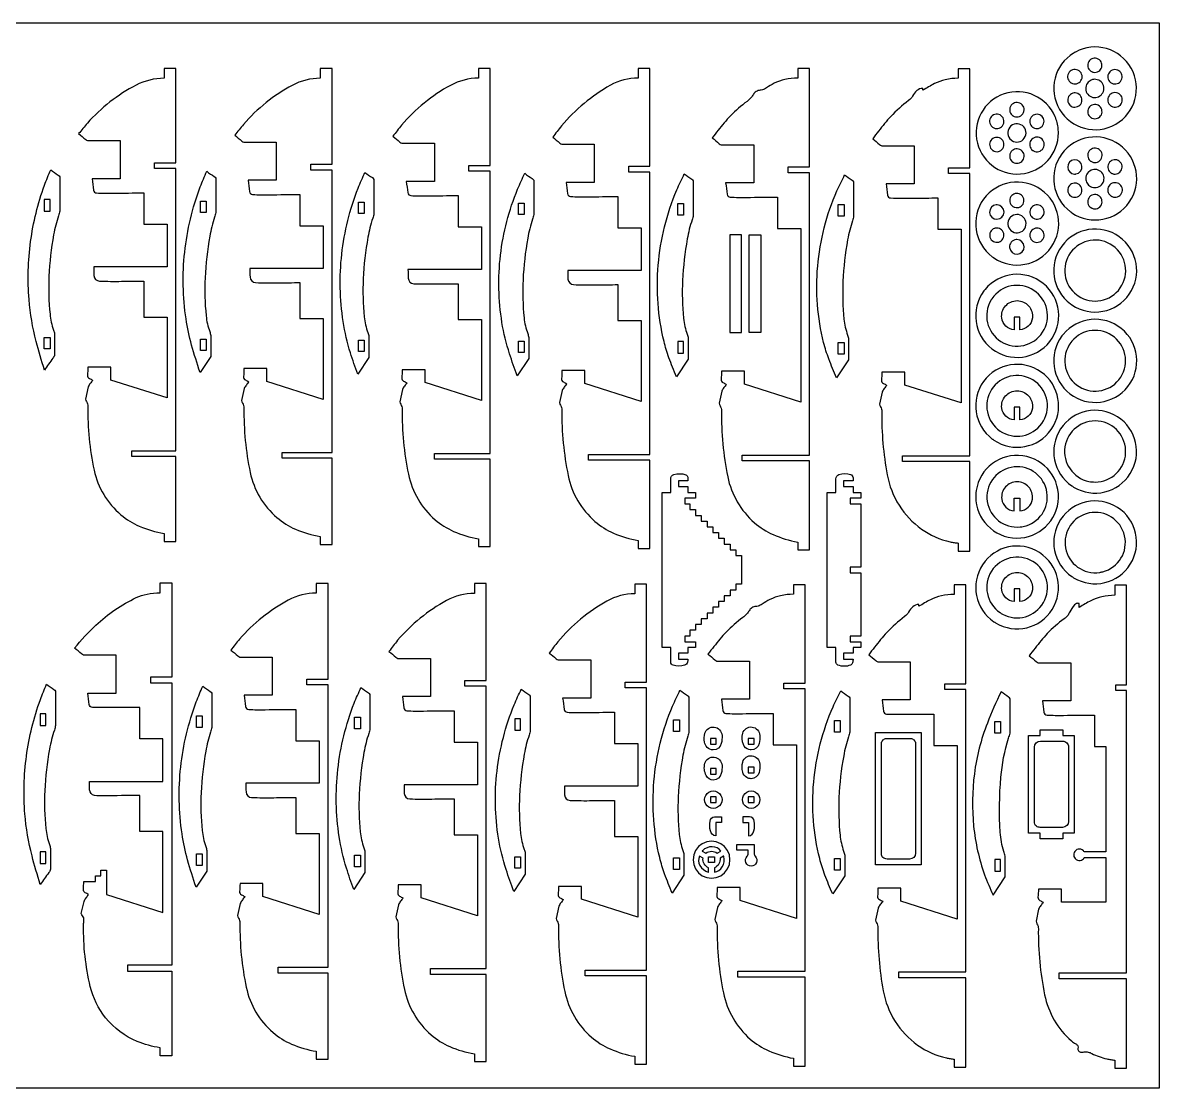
# Model space of a CAD drawing. Extents: x -3190 to 1727, y -837 to 1388.
# Drawn here: x -646 to 1727, y -837 to 1388 of the extents above; entities that cross this region are included whole.
import ezdxf

# ---------------------------------------------------------------- set-up
doc = ezdxf.new("R2010")
doc.units = 0
doc.header["$MEASUREMENT"] = 0
doc.layers.get('0').update_dxf_attribs({"linetype": 'CONTINUOUS'})
doc.layers.add('LAYER_1', color=18, linetype='CONTINUOUS')

msp = doc.modelspace()

# ---------------------------------------------------------------- linework, layer by layer
msp.add_lwpolyline([(1726.7, 1387.7), (1726.7, -837.4), (-3190.3, -837.4), (-3190.3, 1387.7)], close=True)
at = {"layer": 'LAYER_1'}
for points in [[(1548, 1324.4, 0.988009), (1635.8, 1175.8, 0.987952), (1551.6, 1326.5, 0.00606), (1549.8, 1325.5, 0.006032)], [(1589.4, 1284.2, 0.951083), (1596.7, 1313, 0.952097), (1586.5, 1285.1, 0.024539), (1587.9, 1284.6, 0.025072)], [(-350.7, 321.3), (-350.7, 304.7), (-326.2, 304.7), (-326.2, 481.6), (-418.6, 481.6), (-418.6, 493.6), (-326.2, 493.6), (-326.2, 1083.2), (-370.6, 1083.2), (-370.6, 1095.2), (-326.2, 1095.2), (-326.2, 1292.2), (-350.7, 1292.2), (-350.7, 1271.7, 0.120914), (-409.5, 1257.2, 0.090688), (-511.1, 1178, 0.01458), (-520.3, 1167.1, -0.00486), (-529.3, 1156, -0.016502), (-514.6, 1143.8, 0.09933), (-510.5, 1141.4), (-442.6, 1141.4), (-442.6, 1061.8), (-501.3, 1061.8, 0.001901), (-498.4, 1038.2, 0.360444), (-491.9, 1032.2, 0.020886), (-457.4, 1031.5, -0.005414), (-393.2, 1032.2), (-393.2, 966.8), (-344.6, 966.8), (-344.6, 877.7), (-497.8, 877.7, 0.008503), (-497.4, 859.6, 0.393252), (-485.8, 848.1, 0.012272), (-439.5, 847.7, -0.004091), (-393.2, 848.1), (-393.2, 773.1), (-344.6, 773.1), (-344.6, 604.1), (-462.1, 641.6), (-462.1, 668.5), (-510.1, 668.5, -0.024568), (-510.9, 651.9, 0.148453), (-510.1, 647.8, 0.167335), (-506.9, 644.9, -0.043011), (-500.1, 641.1, -0.023258), (-505.1, 634.3, 0.069876), (-509.5, 627), (-515, 601.7, 0.112299), (-513.1, 596.4, -0.149806), (-510.1, 586.3, 0.056062), (-497, 453.5, 0.166377), (-441.1, 360.2, 0.07368), (-402.6, 336.4, 0.061659)], [(-24.8, 314.9), (-24.8, 298.3), (-0.3, 298.3), (-0.3, 478.4), (-104.7, 478.4), (-104.7, 490.4), (-0.3, 490.4), (-0.3, 1080), (-44.7, 1080), (-44.7, 1092), (-0.3, 1092), (-0.3, 1292.2), (-24.8, 1292.2), (-24.8, 1271.7, 0.123894), (-83.3, 1256.9, 0.091131), (-185.2, 1175.4, 0.014529), (-194.4, 1164.2, -0.004843), (-203.4, 1152.8, -0.016502), (-188.7, 1140.6, 0.09933), (-184.6, 1138.2), (-116.7, 1138.2), (-116.7, 1058.6), (-175.4, 1058.6, 0.001901), (-172.5, 1035, 0.360444), (-166, 1029, 0.020886), (-131.5, 1028.3, -0.005414), (-67.3, 1029), (-67.3, 963.6), (-18.7, 963.6), (-18.7, 874.5), (-171.9, 874.5, 0.008503), (-171.5, 856.4, 0.393252), (-159.9, 844.9, 0.012272), (-113.6, 844.5, -0.004091), (-67.3, 844.9), (-67.3, 769.9), (-18.7, 769.9), (-18.7, 600.9), (-136.2, 638.4), (-136.2, 665.3), (-184.2, 665.3, -0.024568), (-185, 648.7, 0.148453), (-184.2, 644.6, 0.167335), (-181, 641.7, -0.043011), (-174.2, 637.9, -0.023258), (-179.2, 631.1, 0.069876), (-183.6, 623.8), (-189.1, 598.5, 0.111597), (-187.2, 593.2, -0.149055), (-184.2, 583, 0.055297), (-171.1, 448.5, 0.165637), (-115.2, 354.3, 0.074052), (-76.6, 330.1, 0.062267)], [(305.3, 310.1), (305.3, 294.1), (329.9, 294.1), (329.9, 476.1), (213.5, 476.1), (213.5, 488.1), (329.9, 488.1), (329.9, 1077.8), (285.5, 1077.8), (285.5, 1089.8), (329.9, 1089.8), (329.9, 1292.3), (305.3, 1292.3), (305.3, 1271.8, 0.126119), (247.1, 1256.9, 0.091419), (145, 1173.7, 0.014484), (135.8, 1162.2, -0.004828), (126.8, 1150.5, -0.016502), (141.5, 1138.3, 0.09933), (145.6, 1135.9), (213.5, 1135.9), (213.5, 1056.3), (154.8, 1056.3, 0.001901), (157.7, 1032.8, 0.360444), (164.2, 1026.7, 0.020886), (198.7, 1026, -0.005414), (262.8, 1026.7), (262.8, 961.3), (311.5, 961.3), (311.5, 872.2), (158.3, 872.2, 0.008503), (158.7, 854.2, 0.393252), (170.3, 842.6, 0.012272), (216.6, 842.3, -0.004091), (262.8, 842.6), (262.8, 767.7), (311.5, 767.7), (311.5, 598.7), (194, 636.2), (194, 663.1), (146, 663.1, -0.024568), (145.2, 646.4, 0.148453), (146, 642.3, 0.167335), (149.1, 639.4, -0.043011), (156, 635.7, -0.023258), (151, 628.8, 0.069876), (146.6, 621.6), (141.1, 596.3, 0.111047), (143, 590.9, -0.148469), (146, 580.7, 0.054707), (159.1, 444.9, 0.165051), (215, 349.9, 0.074339), (253.6, 325.5, 0.062744)], [(639, 306.4), (639, 289.8), (663.5, 289.8), (663.5, 474.1), (535.1, 474.1), (535.1, 486.1), (663.5, 486.1), (663.5, 1075.8), (619.1, 1075.8), (619.1, 1087.8), (663.5, 1087.8), (663.5, 1292.2), (639, 1292.2), (639, 1272.1, 0.128191), (580.9, 1257, 0.091656), (478.7, 1172.1, 0.014439), (469.5, 1160.4, -0.004813), (460.5, 1148.5, -0.016502), (475.1, 1136.4, 0.09933), (479.3, 1133.9), (547.2, 1133.9), (547.2, 1054.3), (488.5, 1054.3, 0.001901), (491.4, 1030.8, 0.360444), (497.8, 1024.7, 0.020886), (532.4, 1024, -0.005414), (596.5, 1024.7), (596.5, 959.3), (645.1, 959.3), (645.1, 870.3), (491.9, 870.3, 0.008503), (492.3, 852.2, 0.393252), (503.9, 840.7, 0.012272), (550.2, 840.3, -0.004091), (596.5, 840.7), (596.5, 765.7), (645.1, 765.7), (645.1, 596.7), (527.6, 634.2), (527.6, 661.1), (479.7, 661.1, -0.024568), (478.9, 644.5, 0.148453), (479.7, 640.3, 0.167335), (482.8, 637.5, -0.043011), (489.7, 633.7, -0.023258), (484.6, 626.8, 0.069876), (480.3, 619.6), (474.7, 594.3, 0.110668), (476.7, 588.9, -0.148065), (479.6, 578.7, 0.054306), (492.7, 441.9, 0.164645), (548.7, 346.4, 0.074533), (587.3, 321.9, 0.063073)], [(972, 303.3), (972, 286.7), (996.5, 286.7), (996.5, 472.9), (856.2, 472.9), (856.2, 484.9), (996.5, 484.9), (996.5, 1074.5), (952.2, 1074.5), (952.2, 1086.5), (996.5, 1086.5), (996.5, 1292.2), (972, 1292.2), (972, 1272.2, 0.055186), (945.2, 1269.3, 0.062108), (922.5, 1261.1, 0.040613), (907, 1251.6, -0.093941), (898.1, 1247.4, -0.04904), (893.4, 1246.7, 0.136038), (885, 1243.8, 0.102185), (879.4, 1238, -0.031844), (874.7, 1231.4, -0.063453), (866.3, 1223.5, 0.043886), (831.4, 1193.2, 0.019557), (818.4, 1178.6, 0.009538), (793.5, 1147.3, -0.016502), (808.2, 1135.1, 0.09933), (812.3, 1132.7), (880.2, 1132.7), (880.2, 1053.1), (821.5, 1053.1, 0.001901), (824.4, 1029.5, 0.360444), (830.9, 1023.5, 0.020886), (865.4, 1022.8, -0.005414), (929.5, 1023.5), (929.5, 958.1), (978.2, 958.1), (978.2, 595.4), (860.6, 632.9), (860.6, 659.8), (812.7, 659.8, -0.024568), (811.9, 643.2, 0.148453), (812.7, 639.1, 0.167335), (815.8, 636.2, -0.043011), (822.7, 632.4, -0.023258), (817.7, 625.6, 0.069876), (813.3, 618.3), (807.7, 593, 0.110282), (809.7, 587.6, -0.147653), (812.7, 577.4, 0.053899), (825.7, 439.6, 0.164226), (881.7, 343.6, 0.07473), (920.4, 318.9, 0.063409)], [(1306.9, 300.9), (1306.9, 284.2), (1331.4, 284.2), (1331.4, 471.1), (1191, 471.1), (1191, 483.1), (1331.4, 483.1), (1331.4, 1072.7), (1287, 1072.7), (1287, 1084.7), (1331.4, 1084.7), (1331.4, 1291.5), (1306.9, 1291.5), (1306.9, 1271.7, 0.055709), (1280, 1268.7, 0.062568), (1257.4, 1260.4, 0.016607), (1245.1, 1253.7, -0.005535), (1233, 1246.6), (1233, 1250.6, 0.187803), (1220.7, 1245.8, 0.077073), (1211.6, 1234.5, -0.099826), (1203.4, 1225.1, 0.038946), (1166.2, 1191.8, 0.019538), (1153.2, 1177.1, 0.009517), (1128.4, 1145.5, -0.016502), (1143, 1133.3, 0.09933), (1147.2, 1130.9), (1215.1, 1130.9), (1215.1, 1051.3), (1156.4, 1051.3, 0.001354), (1159.2, 1027.7, 0.370222), (1165.7, 1021.7, 0.011951), (1215.1, 1021.3, -0.003984), (1264.4, 1021.7), (1264.4, 956.3), (1313, 956.3), (1313, 593.6), (1195.5, 631.1), (1195.5, 658), (1147.6, 658, -0.024568), (1146.8, 641.4, 0.148453), (1147.6, 637.3, 0.167335), (1150.7, 634.4, -0.043011), (1157.6, 630.6, -0.023258), (1152.5, 623.8, 0.069876), (1148.2, 616.5), (1142.6, 591.2, 0.110147), (1144.6, 585.8, -0.14751), (1147.5, 575.6, 0.048821), (1158.7, 443.7, 0.095133), (1183.5, 380, 0.097671), (1230.3, 330.4, 0.101051), (1290.5, 303.6, 0.019106), (1298.7, 302.2, -0.006368)], [(1543, 1261.8, 0.950953), (1559.4, 1287.2, 0.951079), (1540.5, 1263.5, 0.025074), (1541.7, 1262.6, 0.02514)], [(1639.5, 1288.8, 0.95326), (1627.7, 1261.3, 0.952598), (1642.1, 1287.5, 0.024277), (1640.9, 1288.2, 0.023929)], [(1576.6, 1261.2, 0.770665), (1600, 1233.1, 0.751593), (1594.3, 1269.4, 0.141818), (1584.8, 1267.9, 0.129519)], [(1509.5, 1191.1, 0.927864), (1347, 1136.3, 0.927971), (1515.8, 1166.3, 0.03736), (1513.6, 1179, 0.037418)], [(1542.6, 1213.6, 0.952593), (1559.4, 1238.1, 0.95157), (1540.3, 1215.3, 0.024816), (1541.4, 1214.4, 0.024279)], [(1626.8, 1213.4, 0.975077), (1642.7, 1239.3, 0.97506), (1625.5, 1214.2, 0.012628), (1626.1, 1213.8, 0.012619)], [(1421.1, 1193.5, 0.976251), (1438.5, 1218, 0.976386), (1419.9, 1194.3, 0.011948), (1420.5, 1193.9, 0.012017)], [(1586.5, 1188.3, 0.952097), (1599.5, 1215.2, 0.952996), (1584, 1189.7, 0.024067), (1585.2, 1189, 0.024539)], [(1378.8, 1169.5, 0.975058), (1396.9, 1193.4, 0.975249), (1377.6, 1170.5, 0.012531), (1378.2, 1170, 0.012628)], [(1463.5, 1168.9, 0.976042), (1479.7, 1194, 0.975782), (1462.3, 1169.7, 0.012257), (1462.9, 1169.3, 0.012124)], [(1418.8, 1141.7, 0.976252), (1440.9, 1172.8, 0.976388), (1417.4, 1142.8, 0.011947), (1418.1, 1142.3, 0.012016)], [(1379.7, 1120.5, 0.976043), (1395.9, 1145.6, 0.975784), (1378.5, 1121.3, 0.012256), (1379.1, 1120.9, 0.012124)], [(1463.9, 1120.3, 0.975077), (1479.7, 1146.3, 0.97506), (1462.6, 1121.1, 0.012628), (1463.2, 1120.7, 0.012619)], [(1544.5, 990.7, 0.988058), (1643.2, 1133.1, 0.988098), (1541.1, 993.1, 0.005987), (1542.8, 991.9, 0.006007)], [(1421.1, 1096.7, 0.976253), (1438.5, 1121.2, 0.976387), (1419.9, 1097.5, 0.011947), (1420.5, 1097.1, 0.012016)], [(1584, 1098.3, 0.976251), (1601.4, 1122.8, 0.976386), (1582.8, 1099.2, 0.011948), (1583.4, 1098.7, 0.012017)], [(1552.9, 1071.8, 0.953254), (1549.4, 1101.5, 0.952591), (1550.1, 1071.6, 0.02428), (1551.5, 1071.6, 0.023933)], [(1629, 1072.5, 0.953252), (1640.8, 1100, 0.952591), (1626.4, 1073.8, 0.02428), (1627.7, 1073.1, 0.023933)], [(-600.6, 662.2, -0.013239), (-618, 722.2, -0.043697), (-632.8, 809.6, -0.053791), (-629.6, 930.5, -0.053644), (-600.6, 1048.3, -0.011454), (-594.3, 1064.5, 0.003818), (-587.7, 1080.6, 0.022773), (-572.1, 1069.6, -0.137471), (-568.9, 1066), (-568.9, 994.5, -0.040609), (-571.4, 984.6, 0.035851), (-581.5, 945, 0.033236), (-591.3, 858.2, 0.03671), (-589.1, 779.1, 0.061524), (-581.6, 745.9, -0.045424), (-579.4, 737.7), (-579.4, 694, -0.088476), (-582.9, 687.2, 0.014709)], [(-275.8, 657.4, -0.013442), (-293.4, 714.5, -0.031361), (-305.1, 769, -0.063908), (-307.9, 908.4, -0.063498), (-275.3, 1044.8, -0.011797), (-268.7, 1061.2, 0.003932), (-261.8, 1077.4, 0.022773), (-246.2, 1066.4, -0.137471), (-243, 1062.8), (-243, 991.3, -0.040609), (-245.5, 981.4, 0.035851), (-255.6, 941.8, 0.033236), (-265.4, 855, 0.03671), (-263.2, 775.9, 0.061524), (-255.7, 742.7, -0.045424), (-253.5, 734.5), (-253.5, 690.8)], [(53.3, 653.5, -0.011516), (38.2, 698.2, -0.0375), (23, 763.7, -0.06631), (20.1, 904.3, -0.065612), (54.2, 1042.3, -0.012128), (61.2, 1058.8, 0.004042), (68.4, 1075.2, 0.022773), (84, 1064.2, -0.137471), (87.2, 1060.6), (87.2, 989.1, -0.040609), (84.7, 979.2, 0.035851), (74.6, 939.6, 0.033236), (64.8, 852.8, 0.03671), (67, 773.7, 0.061524), (74.5, 740.5, -0.045424), (76.7, 732.2), (76.7, 688.6)], [(386.3, 650.6, -0.010872), (370.3, 696.4, -0.038507), (354.5, 761.7, -0.069407), (351.4, 902.1, -0.068298), (387.2, 1040.3, -0.012539), (394.5, 1056.8, 0.004179), (402, 1073.2, 0.022773), (417.6, 1062.2, -0.137471), (420.8, 1058.6), (420.8, 987.1, -0.040609), (418.4, 977.2, 0.035851), (408.2, 937.6, 0.033236), (398.5, 850.8, 0.03671), (400.6, 771.7, 0.061524), (408.2, 738.5, -0.045424), (410.3, 730.2), (410.3, 686.6)], [(718.7, 648.3, -0.010271), (703.1, 688.2, -0.02917), (692.8, 722.3, -0.080322), (680.7, 881.4, -0.079073), (719.6, 1038.7, -0.01281), (727.2, 1055.4, 0.00427), (735.1, 1071.9, 0.022773), (750.7, 1060.9, -0.137471), (753.8, 1057.4), (753.8, 985.8, -0.040609), (751.4, 975.9, 0.035851), (741.3, 936.3, 0.033236), (731.5, 849.5, 0.03671), (733.7, 770.4, 0.061524), (741.2, 737.2, -0.045424), (743.4, 729), (743.4, 685.3)], [(1053.2, 646, -0.011294), (1036.9, 685.5, -0.031243), (1026, 719.8, -0.083122), (1013.6, 879.1, -0.081524), (1053.9, 1036.8, -0.013123), (1061.8, 1053.6, 0.004374), (1069.9, 1070.1, 0.022773), (1085.5, 1059.1, -0.137471), (1088.7, 1055.6), (1088.7, 984, -0.040609), (1086.3, 974.1, 0.035851), (1076.1, 934.5, 0.033236), (1066.4, 847.7, 0.03671), (1068.5, 768.6, 0.061524), (1076.1, 735.4, -0.045424), (1078.2, 727.2), (1078.2, 683.5)], [(1583.3, 1045.6, 0.76203), (1608.7, 1072.1, 0.762047), (1573.4, 1062.3, 0.135044), (1576.1, 1052.6, 0.135054)], [(1381.6, 896.5, 0.988058), (1480.3, 1038.9, 0.988098), (1378.2, 898.9, 0.005987), (1379.9, 897.7, 0.006007)], [(1542.6, 1025.4, 0.952593), (1559.4, 1049.9, 0.95157), (1540.3, 1027.1, 0.024816), (1541.4, 1026.2, 0.024279)], [(1628.2, 1024.5, 0.950904), (1642.1, 1051.6, 0.950919), (1625.5, 1026, 0.025158), (1626.8, 1025.2, 0.025166)], [(1425, 1002.2, 0.975507), (1434.5, 1030.4, 0.975784), (1423.6, 1002.7, 0.012257), (1424.3, 1002.5, 0.012399)], [(1586.5, 1000.1, 0.952097), (1599.5, 1027, 0.952996), (1584, 1001.5, 0.024067), (1585.2, 1000.8, 0.024539)], [(1386.5, 1007.3, 0.976251), (1387.9, 977.4, 0.976041), (1388, 1007.4, 0.012125), (1387.2, 1007.4, 0.012017)], [(1478, 1005.8, 0.976254), (1464.2, 979.2, 0.976045), (1479.2, 1005.1, 0.012123), (1478.6, 1005.5, 0.012015)], [(1414.8, 980.2, 0.976389), (1443.7, 955.2, 0.976435), (1416, 981.6, 0.011923), (1415.4, 980.9, 0.011947)], [(1382.8, 958.2, 0.975244), (1391.5, 929.7, 0.975502), (1384.3, 958.6, 0.012401), (1383.5, 958.4, 0.012533)], [(1482.6, 934, 0.975245), (1460.8, 954.3, 0.975503), (1481.6, 932.9, 0.0124), (1482.1, 933.5, 0.012532)], [(1544.5, 798.4, 0.988058), (1643.2, 940.7, 0.988098), (1541.1, 800.8, 0.005987), (1542.8, 799.6, 0.006007)], [(1427.9, 934.7, 0.975054), (1430.2, 904.4, 0.975033), (1429.5, 934.8, 0.012641), (1428.7, 934.7, 0.012631)], [(1557.4, 817.4, 0.988058), (1629.9, 922, 0.988098), (1554.9, 819.2, 0.005987), (1556.1, 818.3, 0.006007)], [(1360.7, 827.5, 0.988098), (1498.3, 722, 0.988127), (1363.2, 830.8, 0.005972), (1361.9, 829.2, 0.005987)], [(1375.7, 808.7, 0.988009), (1483.3, 741.5, 0.988058), (1377.3, 811.3, 0.006007), (1376.5, 810, 0.006032)], [(1423.9, 746.5, -0.359653), (1397.9, 771.1, -0.450586), (1429.9, 807.3, -0.450586), (1461.9, 771.1, -0.359653), (1435.9, 746.5), (1435.9, 773.1), (1423.9, 773.1)], [(1523.6, 733.5, 0.988098), (1661.2, 628, 0.988127), (1526.2, 736.8, 0.005972), (1524.9, 735.2, 0.005987)], [(1538.6, 714.7, 0.988009), (1646.3, 647.5, 0.988058), (1540.2, 717.3, 0.006007), (1539.4, 716, 0.006032)], [(1381.6, 516, 0.988058), (1480.2, 658.3, 0.988098), (1378.2, 518.4, 0.005987), (1379.9, 517.2, 0.006007)], [(1399.7, 531.9, 0.976041), (1462.8, 641.7, 0.97625), (1394.4, 535.1, 0.012018), (1397, 533.4, 0.012125)], [(1435.9, 558.3), (1435.9, 584.9), (1423.9, 584.9), (1423.9, 558.3, -0.359653), (1397.9, 582.9, -0.450586), (1429.9, 619.1, -0.450586), (1461.9, 582.9, -0.359653)], [(1548, 418.1, 0.988009), (1639.6, 564.7, 0.988058), (1544.5, 420.3, 0.006007), (1546.2, 419.2, 0.006032)], [(1592.8, 428.5, 0.951003), (1599.2, 555.8, 0.950547), (1580, 429.8, 0.025353), (1586.3, 428.9, 0.025114)], [(1344, 406.6, 0.987451), (1515.6, 386.9, 0.987494), (1344.5, 410.9, 0.006292), (1344.2, 408.7, 0.006314)], [(1448.7, 337.2, 0.951154), (1417.4, 459.2, 0.951092), (1436.4, 334.7, 0.025067), (1442.6, 335.6, 0.025034)], [(706.7, 83), (688.7, 83), (688.7, 407), (706.7, 407), (706.7, 435.3, -0.318505), (713.3, 444.1, -0.166858), (738.2, 443.7, -0.271814), (742.6, 438.4, -0.055395), (742.8, 434.7, 0.018448), (742.7, 431), (722.7, 431), (722.7, 419), (742.7, 419), (742.7, 407), (758.7, 407), (758.7, 395), (736.5, 395), (736.5, 383), (746.7, 383), (746.7, 371), (758.7, 371), (758.7, 359), (770.7, 359), (770.7, 347), (782.7, 347), (782.7, 335), (794.7, 335), (794.7, 323), (806.7, 323), (806.7, 311), (818.7, 311), (818.7, 299), (830.7, 299), (830.7, 287), (842.7, 287), (842.7, 275), (854.7, 275), (854.7, 215), (842.7, 215), (842.7, 203), (830.7, 203), (830.7, 191), (818.7, 191), (818.7, 179), (806.7, 179), (806.7, 167), (794.7, 167), (794.7, 155), (782.7, 155), (782.7, 143), (770.7, 143), (770.7, 131), (758.7, 131), (758.7, 119), (746.7, 119), (746.7, 107), (736.5, 107), (736.5, 95), (758.7, 95), (758.7, 83), (742.7, 83), (742.7, 71), (722.7, 71), (722.7, 59), (742.7, 59, -0.058741), (741.8, 52.2, -0.262403), (735.8, 45.8, -0.151606), (711.8, 46, -0.313078), (706.7, 52.6)], [(1051.5, 83), (1033.5, 83), (1033.5, 407), (1051.5, 407), (1051.5, 435.2, -0.315468), (1058.1, 444.2, -0.159693), (1082.2, 444.3, -0.311948), (1087.5, 437.4, -0.019147), (1087.5, 434.2, 0.006382), (1087.5, 431), (1067.5, 431), (1067.5, 419), (1087.5, 419), (1087.5, 407), (1103.5, 407), (1103.5, 395), (1081.3, 395), (1081.3, 383), (1103.5, 383), (1103.5, 251), (1081.3, 251), (1081.3, 239), (1103.5, 239), (1103.5, 107), (1081.3, 107), (1081.3, 95), (1103.5, 95), (1103.5, 83), (1087.5, 83), (1087.5, 71), (1067.5, 71), (1067.5, 59), (1087.5, 59, -0.076057), (1086.3, 51.2, -0.22246), (1081.9, 46.3, -0.195575), (1056, 46.2, -0.292641), (1051.5, 52.6)], [(1423.9, 368.4), (1423.9, 395), (1435.9, 395), (1435.9, 368.4, 0.358569), (1461.9, 393.1, 0.450586), (1429.9, 429.2, 0.450586), (1397.9, 393, 0.359653)], [(1548, 228.7, 0.988009), (1639.6, 375.4, 0.988058), (1544.5, 231, 0.006007), (1546.2, 229.8, 0.006032)], [(1608.7, 241.2, 0.975264), (1580.3, 363.9, 0.975245), (1602.5, 239.9, 0.012533), (1605.6, 240.5, 0.012523)], [(1385.1, 134.5, 0.988009), (1476.6, 281.2, 0.988058), (1381.6, 136.8, 0.006007), (1383.3, 135.6, 0.006032)], [(1399.7, 152.6, 0.976041), (1462.8, 262.5, 0.97625), (1394.4, 155.8, 0.012018), (1397, 154.2, 0.012125)], [(1435.9, 179.1), (1435.9, 205.7), (1423.9, 205.7), (1423.9, 179.1, -0.359653), (1397.9, 203.7, -0.450586), (1429.9, 239.9, -0.450586), (1461.9, 203.7, -0.358569)], [(-359.4, -769.4), (-359.4, -752.9, -0.056886), (-406.8, -739.5, -0.127756), (-473, -690, -0.110695), (-504.9, -624.8, -0.061941), (-519, -496.8, -0.033287), (-518.4, -489.3, 0.097482), (-518.8, -481.8, 0.135264), (-521.3, -477.2, -0.162894), (-523.7, -472.4), (-518.1, -447.1, -0.069876), (-513.8, -439.9, 0.023258), (-508.7, -433, 0.043011), (-515.6, -429.3, -0.167335), (-518.7, -426.4, -0.148453), (-519.5, -422.3, 0.024568), (-518.7, -405.6), (-493.8, -405.6), (-493.8, -393.6), (-482.8, -393.6), (-482.8, -381.6), (-470.8, -381.6), (-470.8, -432.5), (-353.3, -470), (-353.3, -301), (-401.9, -301), (-401.9, -226.1, 0.006), (-477.2, -227, -0.038744), (-496, -225.9, -0.373498), (-506.4, -214.3, -0.002521), (-506.5, -196.5), (-353.3, -196.5), (-353.3, -107.4), (-401.9, -107.4), (-401.9, -42, 0.003984), (-451.2, -42.4, -0.011951), (-500.6, -42, -0.370222), (-507.1, -36, -0.001354), (-509.9, -12.4), (-451.2, -12.4), (-451.2, 67.2), (-519.1, 67.2, -0.09933), (-523.2, 69.6, 0.016502), (-537.9, 81.8, -0.0307), (-493.4, 129.6, -0.080375), (-408.9, 187.2, -0.058507), (-386.4, 194.7, -0.051201), (-359.4, 197.5), (-359.4, 218), (-334.9, 218), (-334.9, 21.1), (-379.3, 21.1), (-379.3, 9.1), (-334.9, 9.1), (-334.9, -580.6), (-427.3, -580.6), (-427.3, -592.6), (-334.9, -592.6), (-334.9, -769.4)], [(-33.1, -760.2), (-33.1, -776.9), (-8.6, -776.9), (-8.6, -596.8), (-113, -596.8), (-113, -584.8), (-8.6, -584.8), (-8.6, 4.9), (-53, 4.9), (-53, 16.9), (-8.6, 16.9), (-8.6, 217), (-33.1, 217), (-33.1, 196.5, 0.123894), (-91.6, 181.8, 0.091131), (-193.5, 100.3, 0.014529), (-202.7, 89.1, -0.004843), (-211.6, 77.6, -0.016502), (-197, 65.5, 0.09933), (-192.9, 63), (-125, 63), (-125, -16.6), (-183.6, -16.6, 0.001901), (-180.8, -40.1, 0.360444), (-174.3, -46.2, 0.020886), (-139.8, -46.9, -0.005414), (-75.6, -46.2), (-75.6, -111.6), (-27, -111.6), (-27, -200.6), (-180.2, -200.6, 0.008503), (-179.8, -218.7, 0.393252), (-168.2, -230.2, 0.012272), (-121.9, -230.6, -0.004091), (-75.6, -230.2), (-75.6, -305.2), (-27, -305.2), (-27, -474.2), (-144.5, -436.7), (-144.5, -409.8), (-192.4, -409.8, -0.024568), (-193.3, -426.4, 0.148453), (-192.4, -430.6, 0.167335), (-189.3, -433.4, -0.043011), (-182.5, -437.2, -0.023258), (-187.5, -444.1, 0.069876), (-191.9, -451.3), (-197.4, -476.6, 0.111597), (-195.4, -481.9, -0.149055), (-192.5, -492.1, 0.055297), (-179.4, -626.6, 0.165637), (-123.5, -720.9, 0.074052), (-84.9, -745, 0.062267)], [(297.1, -765.6), (297.1, -781.7), (321.6, -781.7), (321.6, -599.6), (205.2, -599.6), (205.2, -587.6), (321.6, -587.6), (321.6, 2.1), (277.2, 2.1), (277.2, 14.1), (321.6, 14.1), (321.6, 216.6), (297.1, 216.6), (297.1, 196.1, 0.126119), (238.8, 181.2, 0.091419), (136.7, 98, 0.014484), (127.5, 86.5, -0.004828), (118.6, 74.8, -0.016502), (133.2, 62.6, 0.09933), (137.3, 60.2), (205.2, 60.2), (205.2, -19.4), (146.6, -19.4, 0.001901), (149.4, -42.9, 0.360444), (155.9, -49, 0.020886), (190.4, -49.7, -0.005414), (254.6, -49), (254.6, -114.4), (303.2, -114.4), (303.2, -203.5), (150, -203.5, 0.008503), (150.4, -221.5, 0.393252), (162, -233.1, 0.012272), (208.3, -233.4, -0.004091), (254.6, -233.1), (254.6, -308), (303.2, -308), (303.2, -477), (185.7, -439.5), (185.7, -412.6), (137.8, -412.6, -0.024568), (136.9, -429.3, 0.148453), (137.8, -433.4, 0.167335), (140.9, -436.3, -0.043011), (147.7, -440, -0.023258), (142.7, -446.9, 0.069876), (138.3, -454.1), (132.8, -479.4, 0.111047), (134.8, -484.8, -0.148469), (137.7, -495, 0.054707), (150.8, -630.8, 0.165051), (206.7, -725.8, 0.074339), (245.3, -750.2, 0.062744)], [(631.8, -770.6), (631.8, -787.2), (656.3, -787.2), (656.3, -602.8), (527.9, -602.8), (527.9, -590.8), (656.3, -590.8), (656.3, -1.2), (611.9, -1.2), (611.9, 10.8), (656.3, 10.8), (656.3, 215.2), (631.8, 215.2), (631.8, 195.1, 0.128191), (573.7, 180, 0.091656), (471.4, 95.1, 0.014439), (462.2, 83.4, -0.004813), (453.2, 71.5, -0.016502), (467.9, 59.4, 0.09933), (472, 57), (539.9, 57), (539.9, -22.7), (481.2, -22.7, 0.001901), (484.1, -46.2, 0.360444), (490.6, -52.2, 0.020886), (525.1, -52.9, -0.005414), (589.3, -52.2), (589.3, -117.6), (637.9, -117.6), (637.9, -206.7), (484.7, -206.7, 0.008503), (485.1, -224.8, 0.393252), (496.7, -236.3, 0.012272), (543, -236.7, -0.004091), (589.3, -236.3), (589.3, -311.3), (637.9, -311.3), (637.9, -480.3), (520.4, -442.8), (520.4, -415.9), (472.5, -415.9, -0.024568), (471.6, -432.5, 0.148453), (472.5, -436.6, 0.167335), (475.6, -439.5, -0.043011), (482.4, -443.3, -0.023258), (477.4, -450.1, 0.069876), (473, -457.4), (467.5, -482.7, 0.110668), (469.5, -488.1, -0.148065), (472.4, -498.3, 0.054306), (485.5, -635.1, 0.164645), (541.4, -730.6, 0.074533), (580.1, -755.1, 0.063073)], [(963.1, -774.7), (963.1, -791.3), (987.6, -791.3), (987.6, -605.1), (847.2, -605.1), (847.2, -593.1), (987.6, -593.1), (987.6, -3.5), (943.2, -3.5), (943.2, 8.5), (987.6, 8.5), (987.6, 214.1), (963.1, 214.1), (963.1, 194.2, 0.055186), (936.2, 191.2, 0.062108), (913.6, 183.1, 0.040613), (898, 173.6, -0.093941), (889.2, 169.4, -0.04904), (884.5, 168.6, 0.136038), (876.1, 165.8, 0.102185), (870.5, 159.9, -0.031844), (865.8, 153.4, -0.063453), (857.3, 145.5, 0.043886), (822.4, 115.1, 0.019557), (809.4, 100.6, 0.009538), (784.6, 69.2, -0.016502), (799.2, 57.1, 0.09933), (803.4, 54.7), (871.2, 54.7), (871.2, -25), (812.6, -25, 0.001901), (815.4, -48.5, 0.360444), (821.9, -54.6, 0.020886), (856.4, -55.2, -0.005414), (920.6, -54.6), (920.6, -119.9), (969.2, -119.9), (969.2, -482.6), (851.7, -445.1), (851.7, -418.2), (803.8, -418.2, -0.024568), (803, -434.8, 0.148453), (803.8, -439, 0.167335), (806.9, -441.8, -0.043011), (813.8, -445.6, -0.023258), (808.7, -452.4, 0.069876), (804.3, -459.7), (798.8, -485, 0.110282), (800.8, -490.4, -0.147653), (803.7, -500.6, 0.053899), (816.8, -638.4, 0.164226), (872.7, -734.5, 0.07473), (911.4, -759.1, 0.063409)], [(1298.6, -776.7), (1298.6, -793.4), (1323.1, -793.4), (1323.1, -606.5), (1182.8, -606.5), (1182.8, -594.5), (1323.1, -594.5), (1323.1, -4.9), (1278.8, -4.9), (1278.8, 7.1), (1323.1, 7.1), (1323.1, 213.9), (1298.6, 213.9), (1298.6, 194, 0.055709), (1271.8, 191, 0.062568), (1249.1, 182.8, 0.016607), (1236.8, 176, -0.005535), (1224.7, 169), (1224.7, 173, 0.187803), (1212.4, 168.2, 0.077073), (1203.4, 156.9, -0.099826), (1195.1, 147.5, 0.038946), (1158, 114.2, 0.019538), (1145, 99.5, 0.009517), (1120.1, 67.8, -0.016502), (1134.8, 55.7, 0.09933), (1138.9, 53.3), (1206.8, 53.3), (1206.8, -26.3), (1148.1, -26.3, 0.001354), (1150.9, -50, 0.370222), (1157.4, -55.9, 0.011951), (1206.8, -56.3, -0.003984), (1256.1, -55.9), (1256.1, -121.3), (1304.7, -121.3), (1304.7, -484), (1187.2, -446.5), (1187.2, -419.6), (1139.3, -419.6, -0.024568), (1138.5, -436.2, 0.148453), (1139.3, -440.3, 0.167335), (1142.4, -443.2, -0.043011), (1149.3, -447, -0.023258), (1144.3, -453.8, 0.069876), (1139.9, -461.1), (1134.3, -486.4, 0.110147), (1136.3, -491.8, -0.14751), (1139.3, -502, 0.048821), (1150.4, -633.9, 0.095133), (1175.2, -697.6, 0.097671), (1222, -747.2, 0.101051), (1282.2, -774, 0.019106), (1290.4, -775.5, -0.006368)], [(1633.7, -778.8), (1633.7, -795.4), (1658.2, -795.4), (1658.2, -608.6), (1517.8, -608.6), (1517.8, -596.6), (1658.2, -596.6), (1658.2, -7), (1636, -7), (1636, 5), (1658.2, 5), (1658.2, 212.9), (1633.7, 212.9), (1633.7, 192, 0.055709), (1606.8, 189, 0.062568), (1584.1, 180.8, 0.016607), (1571.9, 174, -0.005535), (1559.8, 166.9), (1559.8, 174.9, -0.049838), (1556.8, 175.2, 0.150512), (1553.9, 174.9, 0.124327), (1549.8, 171.8, 0.036164), (1539.8, 157.4, 0.043033), (1538.2, 154, -0.081), (1536.4, 150.8, -0.063602), (1527.9, 142.8, 0.043917), (1493, 112.1, 0.019538), (1480, 97.4, 0.009517), (1455.1, 65.8, -0.016502), (1469.8, 53.6, 0.09933), (1473.9, 51.2), (1541.8, 51.2), (1541.8, -28.4), (1483.2, -28.4, 0.001901), (1486, -51.9, 0.360444), (1492.5, -58, 0.020886), (1527, -58.7, -0.005414), (1591.2, -58), (1591.2, -123.4), (1615.5, -123.4), (1615.5, -343.7), (1570.6, -343.7, -0.111646), (1568.3, -341.9, 0.299689), (1557.1, -338.1, 0.493145), (1549.8, -355.7, 0.493146), (1568.7, -358.2, 0.106759), (1569.6, -356.9, -0.190421), (1570.6, -355.7), (1615.5, -355.7), (1615.5, -448.6), (1522.3, -448.6), (1522.3, -421.6), (1474.4, -421.6, -0.024568), (1473.5, -438.3, 0.148453), (1474.4, -442.4, 0.167335), (1477.5, -445.3, -0.043011), (1484.3, -449.1, -0.023258), (1479.3, -455.9, 0.069876), (1474.9, -463.2), (1469.4, -488.4, 0.110147), (1471.4, -493.8, -0.14751), (1474.3, -504.1, 0.053758), (1487.4, -642.2, 0.16408), (1543.3, -738.4, 0.05944), (1552.4, -744.7, -0.160144), (1556.6, -748.9, -0.183247), (1557, -754, 0.455203), (1562.2, -761.7, 0.077788), (1570.2, -761.6, -0.104068), (1578.2, -761.8, -0.060217), (1586, -764.7, 0.065154), (1617.3, -776, 0.019106), (1625.5, -777.5, -0.006368)], [(-609.3, -411.9, -0.013239), (-626.6, -351.9, -0.043697), (-641.5, -264.6, -0.053791), (-638.2, -143.6, -0.053644), (-609.2, -25.8, -0.011454), (-602.9, -9.6, 0.003818), (-596.4, 6.5, 0.022773), (-580.8, -4.5, -0.137471), (-577.6, -8.1), (-577.6, -79.6, -0.040609), (-580, -89.5, 0.035851), (-590.1, -129.1, 0.033236), (-599.9, -215.9, 0.03671), (-597.8, -295, 0.061524), (-590.2, -328.2, -0.045424), (-588, -336.5), (-588, -380.1, -0.088476), (-591.5, -387, 0.014709)], [(-284.1, -417.7, -0.013442), (-301.7, -360.6, -0.031361), (-313.4, -306.1, -0.063908), (-316.2, -166.8, -0.063498), (-283.6, -30.3, -0.011797), (-277, -13.9, 0.003932), (-270.1, 2.3, 0.022773), (-254.5, -8.7, -0.137471), (-251.3, -12.3), (-251.3, -83.8, -0.040609), (-253.8, -93.7, 0.035851), (-263.9, -133.3, 0.033236), (-273.7, -220.1, 0.03671), (-271.5, -299.2, 0.061524), (-263.9, -332.4, -0.045424), (-261.8, -340.7), (-261.8, -384.3)], [(45, -422.2, -0.011516), (29.9, -377.5, -0.0375), (14.7, -312, -0.06631), (11.8, -171.4, -0.065612), (45.9, -33.4, -0.012128), (52.9, -16.9, 0.004042), (60.1, -0.5, 0.022773), (75.7, -11.5, -0.137471), (78.9, -15.1), (78.9, -86.6, -0.040609), (76.4, -96.5, 0.035851), (66.3, -136.1, 0.033236), (56.5, -222.9, 0.03671), (58.7, -302, 0.061524), (66.3, -335.2, -0.045424), (68.4, -343.5), (68.4, -387.1)], [(379.1, -426.4, -0.010872), (363.1, -380.5, -0.038507), (347.3, -315.3, -0.069407), (344.2, -174.9, -0.068298), (380, -36.7, -0.012539), (387.2, -20.2, 0.004179), (394.8, -3.8, 0.022773), (410.4, -14.8, -0.137471), (413.6, -18.4), (413.6, -89.9, -0.040609), (411.1, -99.8, 0.035851), (401, -139.4, 0.033236), (391.2, -226.2, 0.03671), (393.4, -305.3, 0.061524), (401, -338.5, -0.045424), (403.1, -346.7), (403.1, -390.4)], [(709.7, -429.7, -0.010271), (694.1, -389.8, -0.02917), (683.8, -355.8, -0.080322), (671.8, -196.7, -0.079073), (710.7, -39.3, -0.01281), (718.2, -22.6, 0.00427), (726.1, -6.1, 0.022773), (741.7, -17.1, -0.137471), (744.9, -20.7), (744.9, -92.2, -0.040609), (742.5, -102.1, 0.035851), (732.3, -141.7, 0.033236), (722.5, -228.5, 0.03671), (724.7, -307.6, 0.061524), (732.3, -340.8, -0.045424), (734.4, -349), (734.4, -392.7)], [(1044.9, -431.6, -0.011294), (1028.6, -392.1, -0.031243), (1017.8, -357.8, -0.083122), (1005.3, -198.5, -0.081524), (1045.6, -40.8, -0.013123), (1053.5, -24.1, 0.004374), (1061.6, -7.5, 0.022773), (1077.2, -18.5, -0.137471), (1080.4, -22.1), (1080.4, -93.6, -0.040609), (1078, -103.5, 0.035851), (1067.9, -143.1, 0.033236), (1058.1, -229.9, 0.03671), (1060.3, -309, 0.061524), (1067.8, -342.2, -0.045424), (1070, -350.4), (1070, -394.1)], [(1379.7, -434.1), (1405, -396.1), (1405, -352.5, 0.040603), (1402.5, -342.7, -0.066272), (1394.7, -302.9, -0.037569), (1396.1, -187.9, -0.052115), (1411.9, -106.4, -0.028888), (1413.9, -101.1, 0.062959), (1415.5, -95.6), (1415.5, -24.1, 0.137471), (1412.3, -20.5, -0.022773), (1396.7, -9.5, 0.022058), (1367.8, -74.9, 0.061061), (1340.7, -180.7, 0.05736), (1339.2, -290.1, 0.060338), (1362, -391.6, 0.019759), (1370.6, -413, -0.006586)], [(782.9, -125.5, -0.158121), (777.2, -114.4, -0.105364), (778.2, -96, -0.375734), (797.4, -83.1, -0.358437), (813.9, -100.6, -0.074434), (812.4, -117.6, -0.347857), (795.7, -130.9, -0.198912)], [(870.1, -130.2, -0.242064), (858.4, -119.6, -0.156462), (857.2, -96, -0.375734), (876.5, -83.1, -0.358437), (892.9, -100.6, -0.074434), (891.5, -117.6, -0.347857), (874.8, -130.9, -0.065543)], [(1149.8, -355.4, -0.086912), (1147.5, -352.1, -0.089743), (1146.5, -348.3), (1146.5, -117.2, -0.178174), (1149.9, -110.1, -0.178183), (1156.9, -106.8), (1207.6, -106.8, -0.177858), (1214.7, -110.1, -0.177847), (1217.9, -117.2), (1217.9, -346.4, -0.412204), (1205.4, -358.8), (1158.5, -358.7, -0.089745), (1153.5, -357.8, -0.10441)], [(1470.5, -290.2, -0.121971), (1467.3, -286.2, -0.107253), (1466, -280.5), (1466, -124.9, -0.412583), (1478.5, -112.5), (1525.3, -112.5, -0.195775), (1533.8, -116.1, -0.195775), (1537.5, -124.6), (1537.5, -280.3, -0.412174), (1525, -292.5), (1477.9, -292.5, -0.072292), (1473.7, -291.8, -0.086912)], [(778.2, -158.8, -0.375734), (797.4, -145.9, -0.358437), (813.9, -163.4, -0.074434), (812.4, -180.4, -0.347857), (795.7, -193.7, -0.283338), (780.8, -184.5, -0.184085)], [(865.7, -188.5, -0.200547), (857.1, -177.3, -0.130054), (857.2, -156.1, -0.375734), (876.5, -143.2, -0.358437), (892.9, -160.7, -0.074434), (891.5, -177.7, -0.347857), (874.8, -190.9, -0.131652)], [(812.8, -270.5), (812.8, -282.5), (800.8, -282.5), (800.8, -310.4, -0.31942), (789.5, -300, -0.087202), (788.9, -279.4, -0.363622), (798.5, -270.8, -0.00811)], [(869.3, -310.4, 0.31942), (880.6, -300, 0.087202), (881.2, -279.4, 0.363622), (871.6, -270.8, 0.00811), (857.3, -270.5), (857.3, -282.5), (869.3, -282.5)], [(868.8, -340), (844.8, -340), (844.8, -328), (880.8, -328, -0.000937), (880.7, -346.9, 0.19988), (883.3, -353, -0.668179), (874.8, -373.5, -0.668179), (866.3, -353, 0.196195), (868.7, -347.2, 0.002603)], [(786, -385.9), (786, -377.1, -0.165101), (776.7, -368.9, -0.165101), (774.2, -356.8), (766.6, -352.4, 0.228333), (767.8, -372.2, 0.203688), (785.1, -385.8, 0.049127), (785.5, -385.8, -0.016364)], [(772.6, -342), (780.2, -346.4, -0.165101), (792, -342.4, -0.165101), (803.7, -346.4), (811.3, -342, 0.228333), (793.6, -333.1, 0.203688), (773.2, -341.3, 0.049127), (772.9, -341.7, -0.016364)], [(798, -385.9, 0.228333), (814.5, -375, 0.203688), (817.6, -353.2, 0.049127), (817.5, -352.8, -0.016364), (817.3, -352.4), (809.7, -356.8, -0.165101), (807.3, -368.9, -0.165101), (798, -377.1)]]:
    msp.add_lwpolyline(points, format="xyb", close=True, dxfattribs=at)
for points in [[(-601, 994.5), (-589, 994.5), (-589, 1018.5), (-601, 1018.5)], [(-275.1, 991.3), (-275.1, 1015.3), (-263.1, 1015.3), (-263.1, 991.3)], [(55.1, 989.1), (55.1, 1013.1), (67.1, 1013.1), (67.1, 989.1)], [(388.8, 987.1), (388.8, 1011.1), (400.8, 1011.1), (400.8, 987.1)], [(721.8, 985.8), (721.8, 1009.9), (733.8, 1009.9), (733.8, 985.8)], [(1056.7, 984), (1056.7, 1008.1), (1068.7, 1008.1), (1068.7, 984)], [(830.5, 740.8), (854.5, 740.8), (854.5, 944.8), (830.5, 944.8)], [(870.5, 740.8), (870.5, 944.8), (894.6, 944.8), (894.6, 740.8)], [(-601, 706.4), (-601, 730.4), (-589, 730.4), (-589, 706.4)], [(-275.1, 703.2), (-275.1, 727.2), (-263.1, 727.2), (-263.1, 703.2)], [(55.1, 700.9), (55.1, 725), (67.1, 725), (67.1, 700.9)], [(388.8, 699), (388.8, 723), (400.8, 723), (400.8, 699)], [(721.8, 697.7), (733.8, 697.7), (733.8, 721.7), (721.8, 721.7)], [(1056.7, 695.9), (1056.7, 719.9), (1068.7, 719.9), (1068.7, 695.9)], [(-609.6, -79.6), (-597.6, -79.6), (-597.6, -55.6), (-609.6, -55.6)], [(-283.4, -83.8), (-283.4, -59.8), (-271.4, -59.8), (-271.4, -83.8)], [(46.8, -86.6), (46.8, -62.6), (58.8, -62.6), (58.8, -86.6)], [(381.5, -89.9), (393.5, -89.9), (393.5, -65.9), (381.5, -65.9)], [(712.8, -92.2), (712.8, -68.2), (724.8, -68.2), (724.8, -92.2)], [(1048.4, -93.6), (1048.4, -69.6), (1060.4, -69.6), (1060.4, -93.6)], [(1134.6, -370.7), (1134.6, -94.8), (1229.9, -94.8), (1229.9, -370.7)], [(1383.4, -95.6), (1383.4, -71.6), (1395.4, -71.6), (1395.4, -95.6)], [(1454, -304.6), (1454, -100.6), (1477.9, -100.6), (1477.9, -88.6), (1525.3, -88.6), (1525.3, -100.6), (1549.3, -100.6), (1549.3, -304.6), (1525.3, -304.6), (1525.3, -316.6), (1477.9, -316.6), (1477.9, -304.6)], [(789.7, -118.7), (801.7, -118.7), (801.7, -106.7), (789.7, -106.7)], [(868.8, -118.7), (880.8, -118.7), (880.8, -106.7), (868.8, -106.7)], [(789.7, -181.5), (801.7, -181.5), (801.7, -169.5), (789.7, -169.5)], [(868.8, -178.8), (880.8, -178.8), (880.8, -166.8), (868.8, -166.8)], [(786.6, -250.5), (782.9, -247.6), (780, -243.8), (778.2, -239.4), (777.5, -234.7), (778.2, -230), (780, -225.7), (782.9, -221.9), (786.6, -219), (791, -217.2), (795.7, -216.6), (800.4, -217.2), (804.8, -219), (808.5, -221.9), (811.4, -225.7), (813.2, -230), (813.9, -234.7), (813.2, -239.4), (811.4, -243.8), (808.5, -247.6), (804.8, -250.5), (800.4, -252.3), (795.7, -252.9), (791, -252.3)], [(789.7, -240.7), (801.7, -240.7), (801.7, -228.7), (789.7, -228.7)], [(865.7, -250.5), (861.9, -247.6), (859, -243.8), (857.2, -239.4), (856.6, -234.7), (857.2, -230), (859, -225.7), (861.9, -221.9), (865.7, -219), (870.1, -217.2), (874.8, -216.6), (879.5, -217.2), (883.8, -219), (887.6, -221.9), (890.5, -225.7), (892.3, -230), (892.9, -234.7), (892.3, -239.4), (890.5, -243.8), (887.6, -247.6), (883.8, -250.5), (879.5, -252.3), (874.8, -252.9), (870.1, -252.3)], [(868.8, -240.7), (880.8, -240.7), (880.8, -228.7), (868.8, -228.7)], [(764.7, -387.4), (772.7, -393.5), (782, -397.3), (792, -398.7), (801.9, -397.3), (811.2, -393.5), (819.2, -387.4), (825.3, -379.4), (829.2, -370.1), (830.5, -360.1), (829.2, -350.1), (825.3, -340.8), (819.2, -332.8), (811.2, -326.7), (801.9, -322.9), (792, -321.6), (782, -322.9), (772.7, -326.7), (764.7, -332.8), (758.6, -340.8), (754.7, -350.1), (753.4, -360.1), (754.7, -370.1), (758.6, -379.4)], [(-609.6, -367.8), (-597.6, -367.8), (-597.6, -343.7), (-609.6, -343.7)], [(-283.4, -371.9), (-283.4, -347.9), (-271.4, -347.9), (-271.4, -371.9)], [(46.8, -374.8), (46.8, -350.7), (58.8, -350.7), (58.8, -374.8)], [(381.5, -378), (381.5, -354), (393.5, -354), (393.5, -378)], [(786, -366.1), (786, -354.1), (798, -354.1), (798, -366.1)], [(712.8, -380.3), (712.8, -356.3), (724.8, -356.3), (724.8, -380.3)], [(1048.4, -381.7), (1048.4, -357.7), (1060.4, -357.7), (1060.4, -381.7)], [(1383.4, -383.8), (1395.4, -383.8), (1395.4, -359.8), (1383.4, -359.8)]]:
    msp.add_lwpolyline(points, close=True, dxfattribs=at)

doc.saveas('drawing.dxf')
